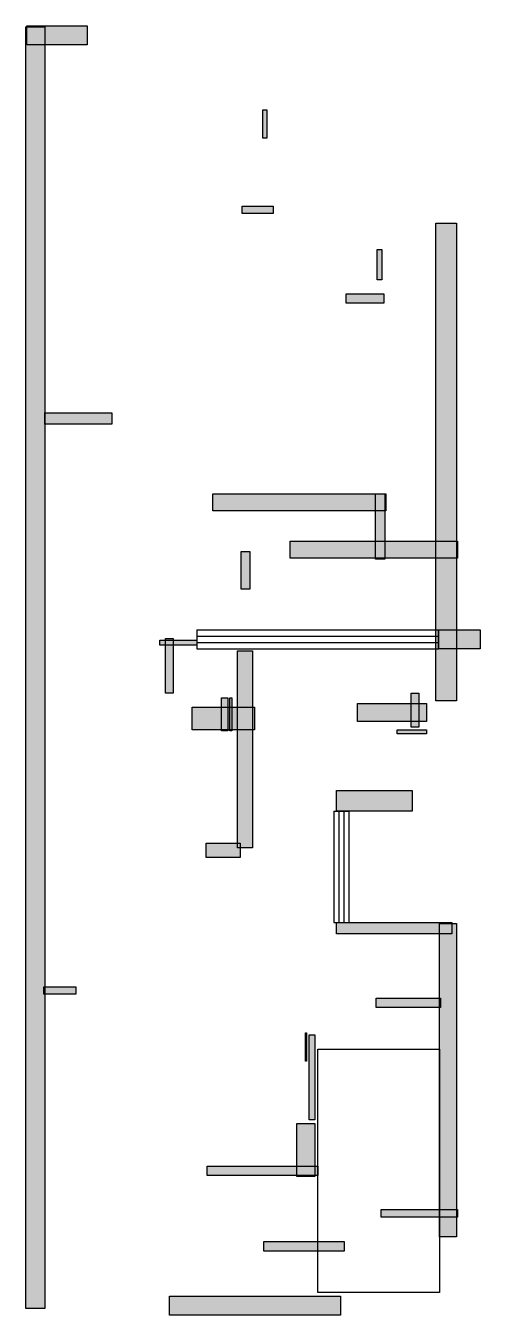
# Model space of a CAD drawing. Header units: centimetres. Extents: x 32 to 455, y 26 to 1228.
import ezdxf

# ---------------------------------------------------------------- set-up
doc = ezdxf.new("R2010")
doc.units = ezdxf.units.CM
for name, color, linetype in [('DOORZONE', 2, 'Continuous'), ('WALL', 7, 'Continuous'), ('WINDOW', 5, 'Continuous')]:
    doc.layers.add(name, color=color, linetype=linetype)

msp = doc.modelspace()

# ---------------------------------------------------------------- hatches: boundary and pattern name
at = {"layer": 'WALL'}
h = msp.add_hatch(color=256, dxfattribs=at)
h.dxf.hatch_style = 1
h.paths.add_polyline_path([(31.68, 1227.6), (49.28, 1227.6), (49.28, 32.56), (31.68, 32.56)])
h = msp.add_hatch(color=256, dxfattribs=at)
h.dxf.hatch_style = 1
h.paths.add_polyline_path([(32.56, 1228.48), (88.88, 1228.48), (88.88, 1210.88), (32.56, 1210.88)])
h = msp.add_hatch(color=256, dxfattribs=at)
h.dxf.hatch_style = 1
h.paths.add_polyline_path([(252.56, 1150.16), (256.08, 1150.16), (256.08, 1123.76), (252.56, 1123.76)])
h = msp.add_hatch(color=256, dxfattribs=at)
h.dxf.hatch_style = 1
h.paths.add_polyline_path([(233.2, 1060.4), (262.24, 1060.4), (262.24, 1053.36), (233.2, 1053.36)])
h = msp.add_hatch(color=256, dxfattribs=at)
h.dxf.hatch_style = 1
h.paths.add_polyline_path([(413.6, 1044.56), (432.96, 1044.56), (432.96, 599.28), (413.6, 599.28)])
h = msp.add_hatch(color=256, dxfattribs=at)
h.dxf.hatch_style = 1
h.paths.add_polyline_path([(359.04, 1019.92), (363.44, 1019.92), (363.44, 991.76), (359.04, 991.76)])
h = msp.add_hatch(color=256, dxfattribs=at)
h.dxf.hatch_style = 1
h.paths.add_polyline_path([(330, 978.56), (365.2, 978.56), (365.2, 969.76), (330, 969.76)])
h = msp.add_hatch(color=256, dxfattribs=at)
h.dxf.hatch_style = 1
h.paths.add_polyline_path([(49.28, 867.68), (111.76, 867.68), (111.76, 857.12), (49.28, 857.12)])
h = msp.add_hatch(color=256, dxfattribs=at)
h.dxf.hatch_style = 1
h.paths.add_polyline_path([(205.92, 792), (366.96, 792), (366.96, 776.16), (205.92, 776.16)])
h = msp.add_hatch(color=256, dxfattribs=at)
h.dxf.hatch_style = 1
h.paths.add_polyline_path([(357.28, 792), (366.08, 792), (366.08, 731.28), (357.28, 731.28)])
h = msp.add_hatch(color=256, dxfattribs=at)
h.dxf.hatch_style = 1
h.paths.add_polyline_path([(278.08, 748), (433.84, 748), (433.84, 732.16), (278.08, 732.16)])
h = msp.add_hatch(color=256, dxfattribs=at)
h.dxf.hatch_style = 1
h.paths.add_polyline_path([(232.32, 738.32), (240.24, 738.32), (240.24, 703.12), (232.32, 703.12)])
h = msp.add_hatch(color=256, dxfattribs=at)
h.dxf.hatch_style = 1
h.paths.add_polyline_path([(416.24, 665.28), (454.96, 665.28), (454.96, 647.68), (416.24, 647.68)])
h = msp.add_hatch(color=256, dxfattribs=at)
h.dxf.hatch_style = 1
h.paths.add_polyline_path([(156.64, 655.6), (190.96, 655.6), (190.96, 651.2), (156.64, 651.2)])
h = msp.add_hatch(color=256, dxfattribs=at)
h.dxf.hatch_style = 1
h.paths.add_polyline_path([(161.92, 657.36), (168.96, 657.36), (168.96, 606.32), (161.92, 606.32)])
h = msp.add_hatch(color=256, dxfattribs=at)
h.dxf.hatch_style = 1
h.paths.add_polyline_path([(228.8, 645.92), (242.88, 645.92), (242.88, 462), (228.8, 462)])
h = msp.add_hatch(color=256, dxfattribs=at)
h.dxf.hatch_style = 1
h.paths.add_polyline_path([(213.84, 601.92), (220, 601.92), (220, 571.12), (213.84, 571.12)])
h = msp.add_hatch(color=256, dxfattribs=at)
h.dxf.hatch_style = 1
h.paths.add_polyline_path([(221.76, 601.92), (223.52, 601.92), (223.52, 571.12), (221.76, 571.12)])
h = msp.add_hatch(color=256, dxfattribs=at)
h.dxf.hatch_style = 1
h.paths.add_polyline_path([(390.72, 606.32), (397.76, 606.32), (397.76, 574.64), (390.72, 574.64)])
h = msp.add_hatch(color=256, dxfattribs=at)
h.dxf.hatch_style = 1
h.paths.add_polyline_path([(186.56, 593.12), (244.64, 593.12), (244.64, 572), (186.56, 572)])
h = msp.add_hatch(color=256, dxfattribs=at)
h.dxf.hatch_style = 1
h.paths.add_polyline_path([(340.56, 596.64), (404.8, 596.64), (404.8, 579.92), (340.56, 579.92)])
h = msp.add_hatch(color=256, dxfattribs=at)
h.dxf.hatch_style = 1
h.paths.add_polyline_path([(377.52, 572), (404.8, 572), (404.8, 568.48), (377.52, 568.48)])
h = msp.add_hatch(color=256, dxfattribs=at)
h.dxf.hatch_style = 1
h.paths.add_polyline_path([(321.2, 515.68), (391.6, 515.68), (391.6, 496.32), (321.2, 496.32)])
h = msp.add_hatch(color=256, dxfattribs=at)
h.dxf.hatch_style = 1
h.paths.add_polyline_path([(199.76, 466.4), (231.44, 466.4), (231.44, 453.2), (199.76, 453.2)])
h = msp.add_hatch(color=256, dxfattribs=at)
h.dxf.hatch_style = 1
h.paths.add_polyline_path([(321.2, 392.48), (428.56, 392.48), (428.56, 381.92), (321.2, 381.92)])
h = msp.add_hatch(color=256, dxfattribs=at)
h.dxf.hatch_style = 1
h.paths.add_polyline_path([(417.12, 391.6), (432.96, 391.6), (432.96, 99.44), (417.12, 99.44)])
h = msp.add_hatch(color=256, dxfattribs=at)
h.dxf.hatch_style = 1
h.paths.add_polyline_path([(48.4, 332.64), (78.32, 332.64), (78.32, 325.6), (48.4, 325.6)])
h = msp.add_hatch(color=256, dxfattribs=at)
h.dxf.hatch_style = 1
h.paths.add_polyline_path([(358.16, 322.08), (418, 322.08), (418, 313.28), (358.16, 313.28)])
h = msp.add_hatch(color=256, dxfattribs=at)
h.dxf.hatch_style = 1
h.paths.add_polyline_path([(292.16, 289.52), (293.04, 289.52), (293.04, 263.12), (292.16, 263.12)])
h = msp.add_hatch(color=256, dxfattribs=at)
h.dxf.hatch_style = 1
h.paths.add_polyline_path([(295.68, 287.76), (300.96, 287.76), (300.96, 208.56), (295.68, 208.56)])
h = msp.add_hatch(color=256, dxfattribs=at)
h.dxf.hatch_style = 1
h.paths.add_polyline_path([(284.24, 205.04), (300.96, 205.04), (300.96, 155.76), (284.24, 155.76)])
h = msp.add_hatch(color=256, dxfattribs=at)
h.dxf.hatch_style = 1
h.paths.add_polyline_path([(200.64, 165.44), (303.6, 165.44), (303.6, 156.64), (200.64, 156.64)])
h = msp.add_hatch(color=256, dxfattribs=at)
h.dxf.hatch_style = 1
h.paths.add_polyline_path([(362.56, 124.96), (433.84, 124.96), (433.84, 117.92), (362.56, 117.92)])
h = msp.add_hatch(color=256, dxfattribs=at)
h.dxf.hatch_style = 1
h.paths.add_polyline_path([(253.44, 95.04), (328.24, 95.04), (328.24, 86.24), (253.44, 86.24)])
h = msp.add_hatch(color=256, dxfattribs=at)
h.dxf.hatch_style = 1
h.paths.add_polyline_path([(165.44, 44), (324.72, 44), (324.72, 26.4), (165.44, 26.4)])

# ---------------------------------------------------------------- linework, layer by layer
at = {"layer": 'DOORZONE'}
msp.add_lwpolyline([(303.6, 274.56), (417.12, 274.56), (417.12, 47.52), (303.6, 47.52)], close=True, dxfattribs=at)
at = {"layer": 'WALL'}
for points in [[(31.68, 1227.6), (49.28, 1227.6), (49.28, 32.56), (31.68, 32.56)], [(32.56, 1228.48), (88.88, 1228.48), (88.88, 1210.88), (32.56, 1210.88)], [(252.56, 1150.16), (256.08, 1150.16), (256.08, 1123.76), (252.56, 1123.76)], [(233.2, 1060.4), (262.24, 1060.4), (262.24, 1053.36), (233.2, 1053.36)], [(413.6, 1044.56), (432.96, 1044.56), (432.96, 599.28), (413.6, 599.28)], [(359.04, 1019.92), (363.44, 1019.92), (363.44, 991.76), (359.04, 991.76)], [(330, 978.56), (365.2, 978.56), (365.2, 969.76), (330, 969.76)], [(49.28, 867.68), (111.76, 867.68), (111.76, 857.12), (49.28, 857.12)], [(205.92, 792), (366.96, 792), (366.96, 776.16), (205.92, 776.16)], [(357.28, 792), (366.08, 792), (366.08, 731.28), (357.28, 731.28)], [(278.08, 748), (433.84, 748), (433.84, 732.16), (278.08, 732.16)], [(232.32, 738.32), (240.24, 738.32), (240.24, 703.12), (232.32, 703.12)], [(416.24, 665.28), (454.96, 665.28), (454.96, 647.68), (416.24, 647.68)], [(156.64, 655.6), (190.96, 655.6), (190.96, 651.2), (156.64, 651.2)], [(161.92, 657.36), (168.96, 657.36), (168.96, 606.32), (161.92, 606.32)], [(228.8, 645.92), (242.88, 645.92), (242.88, 462), (228.8, 462)], [(213.84, 601.92), (220, 601.92), (220, 571.12), (213.84, 571.12)], [(221.76, 601.92), (223.52, 601.92), (223.52, 571.12), (221.76, 571.12)], [(390.72, 606.32), (397.76, 606.32), (397.76, 574.64), (390.72, 574.64)], [(186.56, 593.12), (244.64, 593.12), (244.64, 572), (186.56, 572)], [(340.56, 596.64), (404.8, 596.64), (404.8, 579.92), (340.56, 579.92)], [(377.52, 572), (404.8, 572), (404.8, 568.48), (377.52, 568.48)], [(321.2, 515.68), (391.6, 515.68), (391.6, 496.32), (321.2, 496.32)], [(199.76, 466.4), (231.44, 466.4), (231.44, 453.2), (199.76, 453.2)], [(321.2, 392.48), (428.56, 392.48), (428.56, 381.92), (321.2, 381.92)], [(417.12, 391.6), (432.96, 391.6), (432.96, 99.44), (417.12, 99.44)], [(48.4, 332.64), (78.32, 332.64), (78.32, 325.6), (48.4, 325.6)], [(358.16, 322.08), (418, 322.08), (418, 313.28), (358.16, 313.28)], [(292.16, 289.52), (293.04, 289.52), (293.04, 263.12), (292.16, 263.12)], [(295.68, 287.76), (300.96, 287.76), (300.96, 208.56), (295.68, 208.56)], [(284.24, 205.04), (300.96, 205.04), (300.96, 155.76), (284.24, 155.76)], [(200.64, 165.44), (303.6, 165.44), (303.6, 156.64), (200.64, 156.64)], [(362.56, 124.96), (433.84, 124.96), (433.84, 117.92), (362.56, 117.92)], [(253.44, 95.04), (328.24, 95.04), (328.24, 86.24), (253.44, 86.24)], [(165.44, 44), (324.72, 44), (324.72, 26.4), (165.44, 26.4)]]:
    msp.add_lwpolyline(points, close=True, dxfattribs=at)
at = {"layer": 'WINDOW'}
for p, q in [((190.96, 665.28), (416.24, 665.28)), ((190.96, 665.28), (190.96, 647.68)), ((416.24, 665.28), (416.24, 647.68)), ((190.96, 659.41), (416.24, 659.41)), ((190.96, 653.55), (416.24, 653.55)), ((190.96, 647.68), (416.24, 647.68)), ((318.56, 496.32), (318.56, 392.48)), ((318.56, 496.32), (332.64, 496.32)), ((323.25, 496.32), (323.25, 392.48)), ((327.95, 496.32), (327.95, 392.48)), ((332.64, 496.32), (332.64, 392.48)), ((318.56, 392.48), (332.64, 392.48))]:
    msp.add_line(p, q, dxfattribs=at)

doc.saveas('drawing.dxf')
